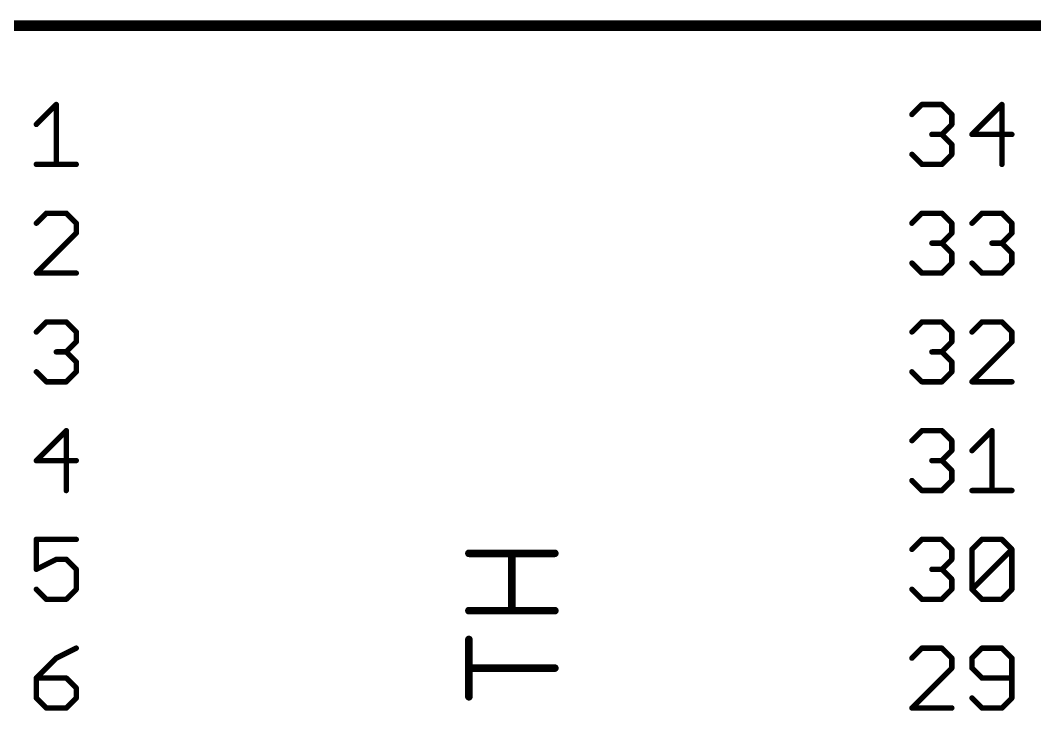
# Model space of a CAD drawing. Extents: x -4 to 257, y -4 to 175.
# Drawn here: x 169.67 to 193.37, y 106.55 to 122.68 of the extents above; entities that cross this region are included whole.
import ezdxf

# ---------------------------------------------------------------- set-up
doc = ezdxf.new("R2010")
doc.units = 0
doc.layers.add('94', color=14, linetype='CONTINUOUS')
doc.layers.add('95', color=251, linetype='CONTINUOUS')

msp = doc.modelspace()

# ---------------------------------------------------------------- linework, layer by layer
at = {"layer": '94', "const_width": 0.254}
msp.add_lwpolyline([(195.58, 122.555), (167.64, 122.555)], dxfattribs=at)
at = {"layer": '95'}
for points, const_width in [([(170.0403, 120.2486), (170.5064, 120.7147)], 0.127), ([(170.5064, 120.7147), (170.5064, 119.3165)], 0.127), ([(190.5001, 120.4817), (190.7332, 120.7147)], 0.127), ([(190.7332, 120.7147), (191.1992, 120.7147)], 0.127), ([(191.1992, 120.7147), (191.4323, 120.4817)], 0.127), ([(192.6025, 120.7147), (191.9034, 120.0156)], 0.127), ([(192.6025, 119.3165), (192.6025, 120.7147)], 0.127), ([(191.4323, 120.4817), (191.4323, 120.2486)], 0.127), ([(191.4323, 120.2486), (191.1992, 120.0156)], 0.127), ([(191.1992, 120.0156), (190.9662, 120.0156)], 0.127), ([(191.1992, 120.0156), (191.4323, 119.7826)], 0.127), ([(191.9034, 120.0156), (192.8356, 120.0156)], 0.127), ([(191.4323, 119.7826), (191.4323, 119.5495)], 0.127), ([(190.7332, 119.3165), (190.5001, 119.5495)], 0.127), ([(191.4323, 119.5495), (191.1992, 119.3165)], 0.127), ([(170.0403, 119.3165), (170.9724, 119.3165)], 0.127), ([(191.1992, 119.3165), (190.7332, 119.3165)], 0.127), ([(170.2733, 118.1747), (170.0403, 117.9417)], 0.127), ([(170.7394, 118.1747), (170.2733, 118.1747)], 0.127), ([(170.9724, 117.9417), (170.7394, 118.1747)], 0.127), ([(190.5001, 117.9417), (190.7332, 118.1747)], 0.127), ([(190.7332, 118.1747), (191.1992, 118.1747)], 0.127), ([(191.1992, 118.1747), (191.4323, 117.9417)], 0.127), ([(191.9034, 117.9417), (192.1365, 118.1747)], 0.127), ([(192.1365, 118.1747), (192.6025, 118.1747)], 0.127), ([(192.6025, 118.1747), (192.8356, 117.9417)], 0.127), ([(170.9724, 117.7086), (170.9724, 117.9417)], 0.127), ([(191.4323, 117.9417), (191.4323, 117.7086)], 0.127), ([(192.8356, 117.9417), (192.8356, 117.7086)], 0.127), ([(170.0403, 116.7765), (170.9724, 117.7086)], 0.127), ([(191.4323, 117.7086), (191.1992, 117.4756)], 0.127), ([(192.8356, 117.7086), (192.6025, 117.4756)], 0.127), ([(191.1992, 117.4756), (190.9662, 117.4756)], 0.127), ([(191.1992, 117.4756), (191.4323, 117.2426)], 0.127), ([(192.6025, 117.4756), (192.3695, 117.4756)], 0.127), ([(192.6025, 117.4756), (192.8356, 117.2426)], 0.127), ([(191.4323, 117.2426), (191.4323, 117.0095)], 0.127), ([(192.8356, 117.2426), (192.8356, 117.0095)], 0.127), ([(190.7332, 116.7765), (190.5001, 117.0095)], 0.127), ([(191.4323, 117.0095), (191.1992, 116.7765)], 0.127), ([(192.1365, 116.7765), (191.9034, 117.0095)], 0.127), ([(192.8356, 117.0095), (192.6025, 116.7765)], 0.127), ([(170.9724, 116.7765), (170.0403, 116.7765)], 0.127), ([(191.1992, 116.7765), (190.7332, 116.7765)], 0.127), ([(192.6025, 116.7765), (192.1365, 116.7765)], 0.127), ([(170.0403, 115.4017), (170.2733, 115.6347)], 0.127), ([(170.2733, 115.6347), (170.7394, 115.6347)], 0.127), ([(170.7394, 115.6347), (170.9724, 115.4017)], 0.127), ([(190.5001, 115.4017), (190.7332, 115.6347)], 0.127), ([(190.7332, 115.6347), (191.1992, 115.6347)], 0.127), ([(191.1992, 115.6347), (191.4323, 115.4017)], 0.127), ([(192.1365, 115.6347), (191.9034, 115.4017)], 0.127), ([(192.6025, 115.6347), (192.1365, 115.6347)], 0.127), ([(192.8356, 115.4017), (192.6025, 115.6347)], 0.127), ([(170.9724, 115.4017), (170.9724, 115.1686)], 0.127), ([(191.4323, 115.4017), (191.4323, 115.1686)], 0.127), ([(192.8356, 115.1686), (192.8356, 115.4017)], 0.127), ([(170.9724, 115.1686), (170.7394, 114.9356)], 0.127), ([(191.4323, 115.1686), (191.1992, 114.9356)], 0.127), ([(191.9034, 114.2365), (192.8356, 115.1686)], 0.127), ([(170.7394, 114.9356), (170.5064, 114.9356)], 0.127), ([(170.7394, 114.9356), (170.9724, 114.7026)], 0.127), ([(191.1992, 114.9356), (190.9662, 114.9356)], 0.127), ([(191.1992, 114.9356), (191.4323, 114.7026)], 0.127), ([(170.9724, 114.7026), (170.9724, 114.4695)], 0.127), ([(191.4323, 114.7026), (191.4323, 114.4695)], 0.127), ([(170.2733, 114.2365), (170.0403, 114.4695)], 0.127), ([(170.9724, 114.4695), (170.7394, 114.2365)], 0.127), ([(190.7332, 114.2365), (190.5001, 114.4695)], 0.127), ([(191.4323, 114.4695), (191.1992, 114.2365)], 0.127), ([(170.7394, 114.2365), (170.2733, 114.2365)], 0.127), ([(191.1992, 114.2365), (190.7332, 114.2365)], 0.127), ([(192.8356, 114.2365), (191.9034, 114.2365)], 0.127), ([(170.7394, 113.0947), (170.0403, 112.3956)], 0.127), ([(170.7394, 111.6965), (170.7394, 113.0947)], 0.127), ([(190.5001, 112.8617), (190.7332, 113.0947)], 0.127), ([(190.7332, 113.0947), (191.1992, 113.0947)], 0.127), ([(191.1992, 113.0947), (191.4323, 112.8617)], 0.127), ([(191.9034, 112.6286), (192.3695, 113.0947)], 0.127), ([(192.3695, 113.0947), (192.3695, 111.6965)], 0.127), ([(191.4323, 112.8617), (191.4323, 112.6286)], 0.127), ([(191.4323, 112.6286), (191.1992, 112.3956)], 0.127), ([(170.0403, 112.3956), (170.9724, 112.3956)], 0.127), ([(191.1992, 112.3956), (190.9662, 112.3956)], 0.127), ([(191.1992, 112.3956), (191.4323, 112.1626)], 0.127), ([(191.4323, 112.1626), (191.4323, 111.9295)], 0.127), ([(190.7332, 111.6965), (190.5001, 111.9295)], 0.127), ([(191.4323, 111.9295), (191.1992, 111.6965)], 0.127), ([(191.1992, 111.6965), (190.7332, 111.6965)], 0.127), ([(191.9034, 111.6965), (192.8356, 111.6965)], 0.127), ([(170.9724, 110.5547), (170.0403, 110.5547)], 0.127), ([(170.0403, 110.5547), (170.0403, 109.8556)], 0.127), ([(190.5001, 110.3217), (190.7332, 110.5547)], 0.127), ([(190.7332, 110.5547), (191.1992, 110.5547)], 0.127), ([(191.1992, 110.5547), (191.4323, 110.3217)], 0.127), ([(191.9034, 110.3217), (192.1365, 110.5547)], 0.127), ([(192.1365, 110.5547), (192.6025, 110.5547)], 0.127), ([(192.6025, 110.5547), (192.8356, 110.3217)], 0.127), ([(180.1478, 110.2287), (182.1561, 110.2287)], 0.1778), ([(181.1519, 108.8898), (181.1519, 110.2287)], 0.1778), ([(191.4323, 110.3217), (191.4323, 110.0886)], 0.127), ([(191.9034, 109.3895), (191.9034, 110.3217)], 0.127), ([(191.9034, 109.3895), (192.8356, 110.3217)], 0.127), ([(192.8356, 110.3217), (192.8356, 109.3895)], 0.127), ([(170.0403, 109.8556), (170.5064, 110.0886)], 0.127), ([(170.5064, 110.0886), (170.7394, 110.0886)], 0.127), ([(170.7394, 110.0886), (170.9724, 109.8556)], 0.127), ([(191.4323, 110.0886), (191.1992, 109.8556)], 0.127), ([(170.9724, 109.8556), (170.9724, 109.3895)], 0.127), ([(191.1992, 109.8556), (190.9662, 109.8556)], 0.127), ([(191.1992, 109.8556), (191.4323, 109.6226)], 0.127), ([(191.4323, 109.6226), (191.4323, 109.3895)], 0.127), ([(170.2733, 109.1565), (170.0403, 109.3895)], 0.127), ([(170.9724, 109.3895), (170.7394, 109.1565)], 0.127), ([(190.7332, 109.1565), (190.5001, 109.3895)], 0.127), ([(191.4323, 109.3895), (191.1992, 109.1565)], 0.127), ([(192.1365, 109.1565), (191.9034, 109.3895)], 0.127), ([(192.8356, 109.3895), (192.6025, 109.1565)], 0.127), ([(170.7394, 109.1565), (170.2733, 109.1565)], 0.127), ([(191.1992, 109.1565), (190.7332, 109.1565)], 0.127), ([(192.6025, 109.1565), (192.1365, 109.1565)], 0.127), ([(182.1561, 108.8898), (180.1478, 108.8898)], 0.1778), ([(180.1478, 106.8785), (180.1478, 108.2173)], 0.1778), ([(170.9724, 108.0147), (170.5064, 107.7817)], 0.127), ([(190.7332, 108.0147), (190.5001, 107.7817)], 0.127), ([(191.1992, 108.0147), (190.7332, 108.0147)], 0.127), ([(191.4323, 107.7817), (191.1992, 108.0147)], 0.127), ([(192.1365, 108.0147), (191.9034, 107.7817)], 0.127), ([(192.6025, 108.0147), (192.1365, 108.0147)], 0.127), ([(192.8356, 107.7817), (192.6025, 108.0147)], 0.127), ([(170.5064, 107.7817), (170.0403, 107.3156)], 0.127), ([(182.1561, 107.5479), (180.1478, 107.5479)], 0.1778), ([(191.4323, 107.5486), (191.4323, 107.7817)], 0.127), ([(191.9034, 107.7817), (191.9034, 107.5486)], 0.127), ([(192.8356, 106.8495), (192.8356, 107.7817)], 0.127), ([(190.5001, 106.6165), (191.4323, 107.5486)], 0.127), ([(191.9034, 107.5486), (192.1365, 107.3156)], 0.127), ([(170.0403, 107.3156), (170.0403, 106.8495)], 0.127), ([(170.7394, 107.3156), (170.0403, 107.3156)], 0.127), ([(170.9724, 107.0826), (170.7394, 107.3156)], 0.127), ([(170.9724, 106.8495), (170.9724, 107.0826)], 0.127), ([(192.1365, 107.3156), (192.8356, 107.3156)], 0.127), ([(170.0403, 106.8495), (170.2733, 106.6165)], 0.127), ([(170.7394, 106.6165), (170.9724, 106.8495)], 0.127), ([(191.9034, 106.8495), (192.1365, 106.6165)], 0.127), ([(192.6025, 106.6165), (192.8356, 106.8495)], 0.127), ([(170.2733, 106.6165), (170.7394, 106.6165)], 0.127), ([(191.4323, 106.6165), (190.5001, 106.6165)], 0.127), ([(192.1365, 106.6165), (192.6025, 106.6165)], 0.127)]:
    msp.add_lwpolyline(points, dxfattribs=dict(at, const_width=const_width))
for points, const_width in [([(170.5381, 120.7147, 1), (170.4746, 120.7147)], 0.0635), ([(170.5288, 120.6922, 1), (170.4839, 120.7371)], 0.0635), ([(190.7332, 120.7464, 1), (190.7332, 120.6829)], 0.0635), ([(190.7556, 120.6922, 1), (190.7107, 120.7371)], 0.0635), ([(191.2217, 120.7371, 1), (191.1768, 120.6922)], 0.0635), ([(191.1992, 120.6829, 1), (191.1992, 120.7464)], 0.0635), ([(192.6343, 120.7147, 1), (192.5708, 120.7147)], 0.0635), ([(192.625, 120.6922, 1), (192.5801, 120.7371)], 0.0635), ([(190.4777, 120.5041, 1), (190.5226, 120.4592)], 0.0635), ([(191.464, 120.4817, 1), (191.4005, 120.4817)], 0.0635), ([(191.4098, 120.4592, 1), (191.4547, 120.5041)], 0.0635), ([(170.0178, 120.2711, 1), (170.0628, 120.2262)], 0.0635), ([(191.4005, 120.2486, 1), (191.464, 120.2486)], 0.0635), ([(191.4547, 120.2262, 1), (191.4098, 120.2711)], 0.0635), ([(190.9662, 120.0473, 1), (190.9662, 119.9838)], 0.0635), ([(191.2217, 120.038, 1), (191.1768, 119.9931)], 0.0635), ([(191.1768, 120.038, 1), (191.2217, 119.9931)], 0.0635), ([(191.1992, 119.9838, 1), (191.1992, 120.0473)], 0.0635), ([(191.9034, 120.0473, 1), (191.9034, 119.9838)], 0.0635), ([(191.881, 120.038, 1), (191.9259, 119.9931)], 0.0635), ([(192.8356, 119.9838, 1), (192.8356, 120.0473)], 0.0635), ([(191.464, 119.7826, 1), (191.4005, 119.7826)], 0.0635), ([(191.4098, 119.7601, 1), (191.4547, 119.805)], 0.0635), ([(190.5226, 119.572, 1), (190.4777, 119.5271)], 0.0635), ([(191.4005, 119.5495, 1), (191.464, 119.5495)], 0.0635), ([(191.4547, 119.5271, 1), (191.4098, 119.572)], 0.0635), ([(170.0403, 119.3483, 1), (170.0403, 119.2848)], 0.0635), ([(170.4746, 119.3165, 1), (170.5381, 119.3165)], 0.0635), ([(170.9724, 119.2848, 1), (170.9724, 119.3483)], 0.0635), ([(190.7332, 119.3483, 1), (190.7332, 119.2848)], 0.0635), ([(190.7107, 119.294, 1), (190.7556, 119.339)], 0.0635), ([(191.1768, 119.339, 1), (191.2217, 119.294)], 0.0635), ([(191.1992, 119.2848, 1), (191.1992, 119.3483)], 0.0635), ([(192.5708, 119.3165, 1), (192.6343, 119.3165)], 0.0635), ([(170.2733, 118.2064, 1), (170.2733, 118.1429)], 0.0635), ([(170.2958, 118.1522, 1), (170.2509, 118.1971)], 0.0635), ([(170.7618, 118.1971, 1), (170.7169, 118.1522)], 0.0635), ([(170.7394, 118.1429, 1), (170.7394, 118.2064)], 0.0635), ([(190.7332, 118.2064, 1), (190.7332, 118.1429)], 0.0635), ([(190.7556, 118.1522, 1), (190.7107, 118.1971)], 0.0635), ([(191.2217, 118.1971, 1), (191.1768, 118.1522)], 0.0635), ([(191.1992, 118.1429, 1), (191.1992, 118.2064)], 0.0635), ([(192.1365, 118.2064, 1), (192.1365, 118.1429)], 0.0635), ([(192.1589, 118.1522, 1), (192.114, 118.1971)], 0.0635), ([(192.625, 118.1971, 1), (192.5801, 118.1522)], 0.0635), ([(192.6025, 118.1429, 1), (192.6025, 118.2064)], 0.0635), ([(170.0178, 117.9641, 1), (170.0628, 117.9192)], 0.0635), ([(171.0042, 117.9417, 1), (170.9407, 117.9417)], 0.0635), ([(170.95, 117.9192, 1), (170.9949, 117.9641)], 0.0635), ([(190.4777, 117.9641, 1), (190.5226, 117.9192)], 0.0635), ([(191.464, 117.9417, 1), (191.4005, 117.9417)], 0.0635), ([(191.4098, 117.9192, 1), (191.4547, 117.9641)], 0.0635), ([(191.881, 117.9641, 1), (191.9259, 117.9192)], 0.0635), ([(192.8673, 117.9417, 1), (192.8038, 117.9417)], 0.0635), ([(192.8131, 117.9192, 1), (192.858, 117.9641)], 0.0635), ([(170.9407, 117.7086, 1), (171.0042, 117.7086)], 0.0635), ([(170.9949, 117.6862, 1), (170.95, 117.7311)], 0.0635), ([(191.4005, 117.7086, 1), (191.464, 117.7086)], 0.0635), ([(191.4547, 117.6862, 1), (191.4098, 117.7311)], 0.0635), ([(192.8038, 117.7086, 1), (192.8673, 117.7086)], 0.0635), ([(192.858, 117.6862, 1), (192.8131, 117.7311)], 0.0635), ([(190.9662, 117.5073, 1), (190.9662, 117.4438)], 0.0635), ([(191.2217, 117.498, 1), (191.1768, 117.4531)], 0.0635), ([(191.1768, 117.498, 1), (191.2217, 117.4531)], 0.0635), ([(191.1992, 117.4438, 1), (191.1992, 117.5073)], 0.0635), ([(192.3695, 117.5073, 1), (192.3695, 117.4438)], 0.0635), ([(192.625, 117.498, 1), (192.5801, 117.4531)], 0.0635), ([(192.5801, 117.498, 1), (192.625, 117.4531)], 0.0635), ([(192.6025, 117.4438, 1), (192.6025, 117.5073)], 0.0635), ([(191.464, 117.2426, 1), (191.4005, 117.2426)], 0.0635), ([(191.4098, 117.2201, 1), (191.4547, 117.265)], 0.0635), ([(192.8673, 117.2426, 1), (192.8038, 117.2426)], 0.0635), ([(192.8131, 117.2201, 1), (192.858, 117.265)], 0.0635), ([(190.5226, 117.032, 1), (190.4777, 116.9871)], 0.0635), ([(191.4005, 117.0095, 1), (191.464, 117.0095)], 0.0635), ([(191.4547, 116.9871, 1), (191.4098, 117.032)], 0.0635), ([(191.9259, 117.032, 1), (191.881, 116.9871)], 0.0635), ([(192.8038, 117.0095, 1), (192.8673, 117.0095)], 0.0635), ([(192.858, 116.9871, 1), (192.8131, 117.032)], 0.0635), ([(170.0178, 116.799, 1), (170.0628, 116.754)], 0.0635), ([(170.0403, 116.8083, 1), (170.0403, 116.7447)], 0.0635), ([(170.9724, 116.7447, 1), (170.9724, 116.8083)], 0.0635), ([(190.7332, 116.8083, 1), (190.7332, 116.7447)], 0.0635), ([(190.7107, 116.754, 1), (190.7556, 116.799)], 0.0635), ([(191.1768, 116.799, 1), (191.2217, 116.754)], 0.0635), ([(191.1992, 116.7447, 1), (191.1992, 116.8083)], 0.0635), ([(192.1365, 116.8083, 1), (192.1365, 116.7447)], 0.0635), ([(192.114, 116.754, 1), (192.1589, 116.799)], 0.0635), ([(192.5801, 116.799, 1), (192.625, 116.754)], 0.0635), ([(192.6025, 116.7447, 1), (192.6025, 116.8083)], 0.0635), ([(170.2733, 115.6664, 1), (170.2733, 115.6029)], 0.0635), ([(170.2958, 115.6122, 1), (170.2509, 115.6571)], 0.0635), ([(170.7618, 115.6571, 1), (170.7169, 115.6122)], 0.0635), ([(170.7394, 115.6029, 1), (170.7394, 115.6664)], 0.0635), ([(190.7332, 115.6664, 1), (190.7332, 115.6029)], 0.0635), ([(190.7556, 115.6122, 1), (190.7107, 115.6571)], 0.0635), ([(191.2217, 115.6571, 1), (191.1768, 115.6122)], 0.0635), ([(191.1992, 115.6029, 1), (191.1992, 115.6664)], 0.0635), ([(192.1365, 115.6664, 1), (192.1365, 115.6029)], 0.0635), ([(192.1589, 115.6122, 1), (192.114, 115.6571)], 0.0635), ([(192.625, 115.6571, 1), (192.5801, 115.6122)], 0.0635), ([(192.6025, 115.6029, 1), (192.6025, 115.6664)], 0.0635), ([(170.0178, 115.4241, 1), (170.0628, 115.3792)], 0.0635), ([(171.0042, 115.4017, 1), (170.9407, 115.4017)], 0.0635), ([(170.95, 115.3792, 1), (170.9949, 115.4241)], 0.0635), ([(190.4777, 115.4241, 1), (190.5226, 115.3792)], 0.0635), ([(191.464, 115.4017, 1), (191.4005, 115.4017)], 0.0635), ([(191.4098, 115.3792, 1), (191.4547, 115.4241)], 0.0635), ([(191.881, 115.4241, 1), (191.9259, 115.3792)], 0.0635), ([(192.8673, 115.4017, 1), (192.8038, 115.4017)], 0.0635), ([(192.8131, 115.3792, 1), (192.858, 115.4241)], 0.0635), ([(170.9949, 115.1462, 1), (170.95, 115.1911)], 0.0635), ([(191.4547, 115.1462, 1), (191.4098, 115.1911)], 0.0635), ([(192.858, 115.1462, 1), (192.8131, 115.1911)], 0.0635), ([(170.5064, 114.9673, 1), (170.5064, 114.9038)], 0.0635), ([(170.7618, 114.958, 1), (170.7169, 114.9131)], 0.0635), ([(170.7169, 114.958, 1), (170.7618, 114.9131)], 0.0635), ([(170.7394, 114.9038, 1), (170.7394, 114.9673)], 0.0635), ([(170.9407, 115.1686, 1), (171.0042, 115.1686)], 0.0635), ([(190.9662, 114.9673, 1), (190.9662, 114.9038)], 0.0635), ([(191.2217, 114.958, 1), (191.1768, 114.9131)], 0.0635), ([(191.1768, 114.958, 1), (191.2217, 114.9131)], 0.0635), ([(191.1992, 114.9038, 1), (191.1992, 114.9673)], 0.0635), ([(191.4005, 115.1686, 1), (191.464, 115.1686)], 0.0635), ([(192.8038, 115.1686, 1), (192.8673, 115.1686)], 0.0635), ([(171.0042, 114.7026, 1), (170.9407, 114.7026)], 0.0635), ([(170.95, 114.6801, 1), (170.9949, 114.725)], 0.0635), ([(191.464, 114.7026, 1), (191.4005, 114.7026)], 0.0635), ([(191.4098, 114.6801, 1), (191.4547, 114.725)], 0.0635), ([(170.0628, 114.492, 1), (170.0178, 114.4471)], 0.0635), ([(170.9407, 114.4695, 1), (171.0042, 114.4695)], 0.0635), ([(170.9949, 114.4471, 1), (170.95, 114.492)], 0.0635), ([(190.5226, 114.492, 1), (190.4777, 114.4471)], 0.0635), ([(191.4005, 114.4695, 1), (191.464, 114.4695)], 0.0635), ([(191.4547, 114.4471, 1), (191.4098, 114.492)], 0.0635), ([(170.2733, 114.2683, 1), (170.2733, 114.2048)], 0.0635), ([(170.2509, 114.214, 1), (170.2958, 114.259)], 0.0635), ([(170.7169, 114.259, 1), (170.7618, 114.214)], 0.0635), ([(170.7394, 114.2048, 1), (170.7394, 114.2683)], 0.0635), ([(190.7332, 114.2683, 1), (190.7332, 114.2048)], 0.0635), ([(190.7107, 114.214, 1), (190.7556, 114.259)], 0.0635), ([(191.1768, 114.259, 1), (191.2217, 114.214)], 0.0635), ([(191.1992, 114.2048, 1), (191.1992, 114.2683)], 0.0635), ([(191.9034, 114.2683, 1), (191.9034, 114.2048)], 0.0635), ([(191.881, 114.259, 1), (191.9259, 114.214)], 0.0635), ([(192.8356, 114.2048, 1), (192.8356, 114.2683)], 0.0635), ([(170.7711, 113.0947, 1), (170.7076, 113.0947)], 0.0635), ([(170.7618, 113.0722, 1), (170.7169, 113.1171)], 0.0635), ([(190.7332, 113.1264, 1), (190.7332, 113.0629)], 0.0635), ([(190.7556, 113.0722, 1), (190.7107, 113.1171)], 0.0635), ([(191.2217, 113.1171, 1), (191.1768, 113.0722)], 0.0635), ([(191.1992, 113.0629, 1), (191.1992, 113.1264)], 0.0635), ([(192.4012, 113.0947, 1), (192.3377, 113.0947)], 0.0635), ([(192.3919, 113.0722, 1), (192.347, 113.1171)], 0.0635), ([(190.4777, 112.8841, 1), (190.5226, 112.8392)], 0.0635), ([(191.464, 112.8617, 1), (191.4005, 112.8617)], 0.0635), ([(191.4098, 112.8392, 1), (191.4547, 112.8841)], 0.0635), ([(191.4005, 112.6286, 1), (191.464, 112.6286)], 0.0635), ([(191.4547, 112.6062, 1), (191.4098, 112.6511)], 0.0635), ([(191.881, 112.6511, 1), (191.9259, 112.6062)], 0.0635), ([(170.0403, 112.4273, 1), (170.0403, 112.3638)], 0.0635), ([(170.0178, 112.418, 1), (170.0628, 112.3731)], 0.0635), ([(170.9724, 112.3638, 1), (170.9724, 112.4273)], 0.0635), ([(190.9662, 112.4273, 1), (190.9662, 112.3638)], 0.0635), ([(191.2217, 112.418, 1), (191.1768, 112.3731)], 0.0635), ([(191.1768, 112.418, 1), (191.2217, 112.3731)], 0.0635), ([(191.1992, 112.3638, 1), (191.1992, 112.4273)], 0.0635), ([(191.464, 112.1626, 1), (191.4005, 112.1626)], 0.0635), ([(191.4098, 112.1401, 1), (191.4547, 112.185)], 0.0635), ([(190.5226, 111.952, 1), (190.4777, 111.9071)], 0.0635), ([(191.4005, 111.9295, 1), (191.464, 111.9295)], 0.0635), ([(191.4547, 111.9071, 1), (191.4098, 111.952)], 0.0635), ([(170.7076, 111.6965, 1), (170.7711, 111.6965)], 0.0635), ([(190.7332, 111.7283, 1), (190.7332, 111.6647)], 0.0635), ([(190.7107, 111.674, 1), (190.7556, 111.719)], 0.0635), ([(191.1768, 111.719, 1), (191.2217, 111.674)], 0.0635), ([(191.1992, 111.6647, 1), (191.1992, 111.7283)], 0.0635), ([(191.9034, 111.7283, 1), (191.9034, 111.6647)], 0.0635), ([(192.3377, 111.6965, 1), (192.4012, 111.6965)], 0.0635), ([(192.8356, 111.6647, 1), (192.8356, 111.7283)], 0.0635), ([(170.0403, 110.5864, 1), (170.0403, 110.5229)], 0.0635), ([(170.072, 110.5547, 1), (170.0086, 110.5547)], 0.0635), ([(170.9724, 110.5229, 1), (170.9724, 110.5864)], 0.0635), ([(190.7332, 110.5864, 1), (190.7332, 110.5229)], 0.0635), ([(190.7556, 110.5322, 1), (190.7107, 110.5771)], 0.0635), ([(191.2217, 110.5771, 1), (191.1768, 110.5322)], 0.0635), ([(191.1992, 110.5229, 1), (191.1992, 110.5864)], 0.0635), ([(192.1365, 110.5864, 1), (192.1365, 110.5229)], 0.0635), ([(192.1589, 110.5322, 1), (192.114, 110.5771)], 0.0635), ([(192.625, 110.5771, 1), (192.5801, 110.5322)], 0.0635), ([(192.6025, 110.5229, 1), (192.6025, 110.5864)], 0.0635), ([(180.1478, 110.2732, 1), (180.1478, 110.1843)], 0.0889), ([(181.1964, 110.2287, 1), (181.1075, 110.2287)], 0.0889), ([(182.1561, 110.1843, 1), (182.1561, 110.2732)], 0.0889), ([(190.4777, 110.3441, 1), (190.5226, 110.2992)], 0.0635), ([(191.464, 110.3217, 1), (191.4005, 110.3217)], 0.0635), ([(191.4098, 110.2992, 1), (191.4547, 110.3441)], 0.0635), ([(191.9352, 110.3217, 1), (191.8717, 110.3217)], 0.0635), ([(191.881, 110.3441, 1), (191.9259, 110.2992)], 0.0635), ([(192.8673, 110.3217, 1), (192.8038, 110.3217)], 0.0635), ([(192.858, 110.2992, 1), (192.8131, 110.3441)], 0.0635), ([(192.8131, 110.2992, 1), (192.858, 110.3441)], 0.0635), ([(170.5064, 110.1204, 1), (170.5064, 110.0569)], 0.0635), ([(170.5206, 110.0602, 1), (170.4922, 110.117)], 0.0635), ([(170.7618, 110.1111, 1), (170.7169, 110.0662)], 0.0635), ([(170.7394, 110.0569, 1), (170.7394, 110.1204)], 0.0635), ([(191.4005, 110.0886, 1), (191.464, 110.0886)], 0.0635), ([(191.4547, 110.0662, 1), (191.4098, 110.1111)], 0.0635), ([(170.0261, 109.884, 1), (170.0545, 109.8272)], 0.0635), ([(170.0086, 109.8556, 1), (170.072, 109.8556)], 0.0635), ([(171.0042, 109.8556, 1), (170.9407, 109.8556)], 0.0635), ([(170.95, 109.8331, 1), (170.9949, 109.878)], 0.0635), ([(190.9662, 109.8873, 1), (190.9662, 109.8238)], 0.0635), ([(191.2217, 109.878, 1), (191.1768, 109.8331)], 0.0635), ([(191.1768, 109.878, 1), (191.2217, 109.8331)], 0.0635), ([(191.1992, 109.8238, 1), (191.1992, 109.8873)], 0.0635), ([(191.464, 109.6226, 1), (191.4005, 109.6226)], 0.0635), ([(191.4098, 109.6001, 1), (191.4547, 109.645)], 0.0635), ([(170.0628, 109.412, 1), (170.0178, 109.3671)], 0.0635), ([(170.9407, 109.3895, 1), (171.0042, 109.3895)], 0.0635), ([(170.9949, 109.3671, 1), (170.95, 109.412)], 0.0635), ([(190.5226, 109.412, 1), (190.4777, 109.3671)], 0.0635), ([(191.4005, 109.3895, 1), (191.464, 109.3895)], 0.0635), ([(191.4547, 109.3671, 1), (191.4098, 109.412)], 0.0635), ([(191.9259, 109.412, 1), (191.881, 109.3671)], 0.0635), ([(191.881, 109.412, 1), (191.9259, 109.3671)], 0.0635), ([(191.8717, 109.3895, 1), (191.9352, 109.3895)], 0.0635), ([(192.8038, 109.3895, 1), (192.8673, 109.3895)], 0.0635), ([(192.858, 109.3671, 1), (192.8131, 109.412)], 0.0635), ([(170.2733, 109.1883, 1), (170.2733, 109.1248)], 0.0635), ([(170.2509, 109.134, 1), (170.2958, 109.179)], 0.0635), ([(170.7169, 109.179, 1), (170.7618, 109.134)], 0.0635), ([(170.7394, 109.1248, 1), (170.7394, 109.1883)], 0.0635), ([(190.7332, 109.1883, 1), (190.7332, 109.1248)], 0.0635), ([(190.7107, 109.134, 1), (190.7556, 109.179)], 0.0635), ([(191.1768, 109.179, 1), (191.2217, 109.134)], 0.0635), ([(191.1992, 109.1248, 1), (191.1992, 109.1883)], 0.0635), ([(192.1365, 109.1883, 1), (192.1365, 109.1248)], 0.0635), ([(192.114, 109.134, 1), (192.1589, 109.179)], 0.0635), ([(192.5801, 109.179, 1), (192.625, 109.134)], 0.0635), ([(192.6025, 109.1248, 1), (192.6025, 109.1883)], 0.0635), ([(180.1478, 108.9343, 1), (180.1478, 108.8454)], 0.0889), ([(181.1075, 108.8898, 1), (181.1964, 108.8898)], 0.0889), ([(182.1561, 108.8454, 1), (182.1561, 108.9343)], 0.0889), ([(180.1922, 108.2173, 1), (180.1033, 108.2173)], 0.0889), ([(170.9866, 107.9863, 1), (170.9582, 108.0431)], 0.0635), ([(190.7332, 108.0464, 1), (190.7332, 107.9829)], 0.0635), ([(190.7556, 107.9922, 1), (190.7107, 108.0371)], 0.0635), ([(191.2217, 108.0371, 1), (191.1768, 107.9922)], 0.0635), ([(191.1992, 107.9829, 1), (191.1992, 108.0464)], 0.0635), ([(192.1365, 108.0464, 1), (192.1365, 107.9829)], 0.0635), ([(192.1589, 107.9922, 1), (192.114, 108.0371)], 0.0635), ([(192.625, 108.0371, 1), (192.5801, 107.9922)], 0.0635), ([(192.6025, 107.9829, 1), (192.6025, 108.0464)], 0.0635), ([(170.4922, 107.8101, 1), (170.5206, 107.7533)], 0.0635), ([(170.5288, 107.7592, 1), (170.4839, 107.8041)], 0.0635), ([(180.1478, 107.5923, 1), (180.1478, 107.5034)], 0.0889), ([(182.1561, 107.5034, 1), (182.1561, 107.5923)], 0.0889), ([(190.4777, 107.8041, 1), (190.5226, 107.7592)], 0.0635), ([(191.464, 107.7817, 1), (191.4005, 107.7817)], 0.0635), ([(191.4098, 107.7592, 1), (191.4547, 107.8041)], 0.0635), ([(191.9352, 107.7817, 1), (191.8717, 107.7817)], 0.0635), ([(191.881, 107.8041, 1), (191.9259, 107.7592)], 0.0635), ([(192.8673, 107.7817, 1), (192.8038, 107.7817)], 0.0635), ([(192.8131, 107.7592, 1), (192.858, 107.8041)], 0.0635), ([(191.4005, 107.5486, 1), (191.464, 107.5486)], 0.0635), ([(191.4547, 107.5262, 1), (191.4098, 107.5711)], 0.0635), ([(191.9259, 107.5711, 1), (191.881, 107.5262)], 0.0635), ([(191.8717, 107.5486, 1), (191.9352, 107.5486)], 0.0635), ([(170.0403, 107.3473, 1), (170.0403, 107.2838)], 0.0635), ([(170.0178, 107.338, 1), (170.0628, 107.2931)], 0.0635), ([(170.072, 107.3156, 1), (170.0086, 107.3156)], 0.0635), ([(170.7618, 107.338, 1), (170.7169, 107.2931)], 0.0635), ([(170.7394, 107.2838, 1), (170.7394, 107.3473)], 0.0635), ([(171.0042, 107.0826, 1), (170.9407, 107.0826)], 0.0635), ([(192.1365, 107.3473, 1), (192.1365, 107.2838)], 0.0635), ([(192.114, 107.2931, 1), (192.1589, 107.338)], 0.0635), ([(192.8356, 107.2838, 1), (192.8356, 107.3473)], 0.0635), ([(170.0628, 106.872, 1), (170.0178, 106.8271)], 0.0635), ([(170.95, 107.0601, 1), (170.9949, 107.105)], 0.0635), ([(170.9949, 106.8271, 1), (170.95, 106.872)], 0.0635), ([(180.1033, 106.8785, 1), (180.1922, 106.8785)], 0.0889), ([(191.9259, 106.872, 1), (191.881, 106.8271)], 0.0635), ([(192.858, 106.8271, 1), (192.8131, 106.872)], 0.0635), ([(170.0086, 106.8495, 1), (170.072, 106.8495)], 0.0635), ([(170.2733, 106.6483, 1), (170.2733, 106.5847)], 0.0635), ([(170.2509, 106.594, 1), (170.2958, 106.639)], 0.0635), ([(170.7169, 106.639, 1), (170.7618, 106.594)], 0.0635), ([(170.7394, 106.5847, 1), (170.7394, 106.6483)], 0.0635), ([(170.9407, 106.8495, 1), (171.0042, 106.8495)], 0.0635), ([(190.5001, 106.6483, 1), (190.5001, 106.5847)], 0.0635), ([(190.4777, 106.639, 1), (190.5226, 106.594)], 0.0635), ([(191.4323, 106.5847, 1), (191.4323, 106.6483)], 0.0635), ([(192.1365, 106.6483, 1), (192.1365, 106.5847)], 0.0635), ([(192.114, 106.594, 1), (192.1589, 106.639)], 0.0635), ([(192.5801, 106.639, 1), (192.625, 106.594)], 0.0635), ([(192.6025, 106.5847, 1), (192.6025, 106.6483)], 0.0635), ([(192.8038, 106.8495, 1), (192.8673, 106.8495)], 0.0635)]:
    msp.add_lwpolyline(points, format="xyb", dxfattribs=dict(at, const_width=const_width))

doc.saveas('drawing.dxf')
